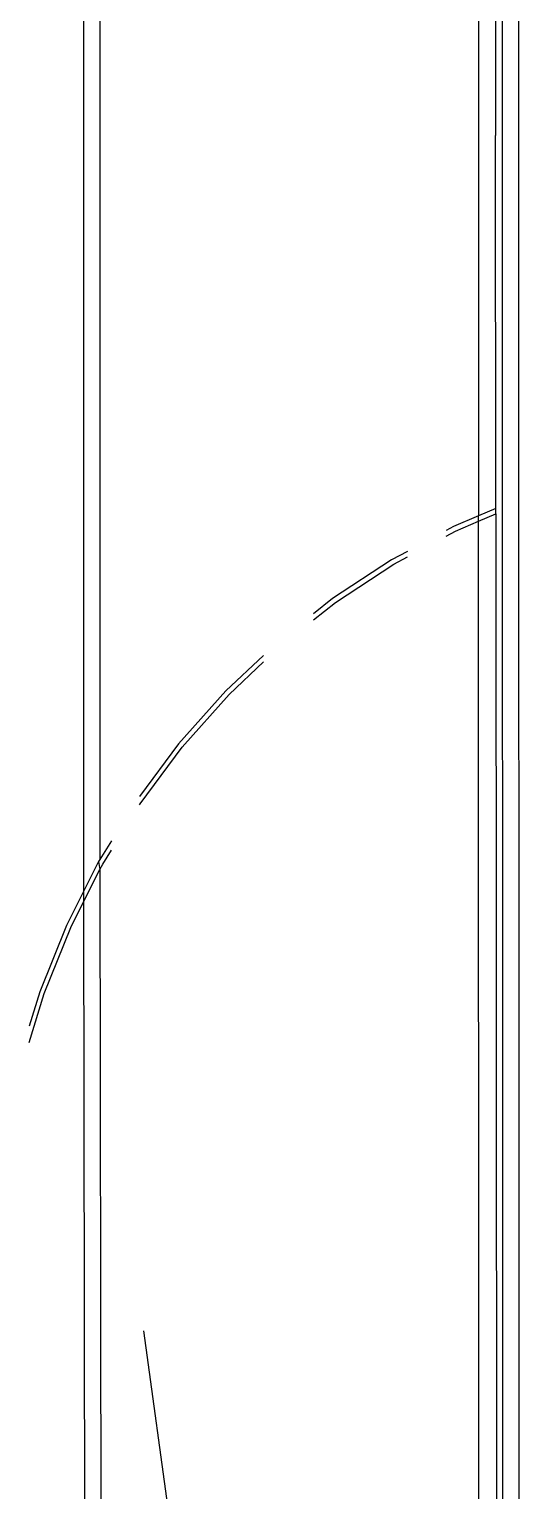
# Model space of a CAD drawing. Header units: millimetres. Extents: x -41292 to 298682, y -22072 to 33155.
# Drawn here: x 30591.21 to 30606.78, y -11017.3 to -10970.84 of the extents above; entities that cross this region are included whole.
import ezdxf

# ---------------------------------------------------------------- set-up
doc = ezdxf.new("R2010")
doc.units = ezdxf.units.MM

# ---------------------------------------------------------------- blocks, each defined once
blk = doc.blocks.new('rmfnasesx')
for p, q in [((58068.772, 5004.761), (58068.774, 4526.12)), ((58056.177, 4996.271), (58056.213, 4514.186)), ((58056.695, 4996.271), (58056.73, 4515.195)), ((58069.31, 4996.264), (58069.313, 4538.642)), ((58069.466, 4996.263), (58069.534, 4493.221)), ((58069.983, 4996.263), (58070.052, 4493.224)), ((58069.313, 4538.642), (58069.316, 4538.21)), ((58069.32, 4526.353), (58069.316, 4538.21)), ((58068.774, 4526.12), (58067.973, 4525.778)), ((58069.32, 4526.353), (58068.774, 4526.12)), ((58068.774, 4525.952), (58069.32, 4526.186)), ((58068.774, 4525.952), (58068.774, 4526.12)), ((58069.32, 4526.186), (58069.32, 4526.353)), ((58069.32, 4526.186), (58069.353, 4478.074)), ((58067.973, 4525.778), (58067.742, 4525.654)), ((58067.742, 4525.479), (58068.037, 4525.638)), ((58068.037, 4525.638), (58068.774, 4525.952)), ((58068.786, 4492.309), (58068.774, 4525.952)), ((58066.004, 4524.722), (58064.132, 4523.494)), ((58066.51, 4524.993), (58066.004, 4524.722)), ((58066.079, 4524.588), (58066.511, 4524.819)), ((58064.219, 4523.367), (58066.079, 4524.588)), ((58064.132, 4523.494), (58063.521, 4523.011)), ((58063.522, 4522.816), (58064.219, 4523.367)), ((58061.93, 4521.687), (58060.735, 4520.558)), ((58060.841, 4520.448), (58061.931, 4521.477)), ((58060.735, 4520.558), (58059.235, 4518.871)), ((58059.351, 4518.771), (58060.841, 4520.448)), ((58059.235, 4518.871), (58057.988, 4517.197)), ((58058.007, 4516.968), (58059.351, 4518.771)), ((58057.988, 4516.938), (58058.007, 4516.968)), ((58057.097, 4515.787), (58056.73, 4515.195)), ((58056.82, 4515.052), (58057.097, 4515.5)), ((58056.69, 4515.13), (58056.213, 4514.186)), ((58056.214, 4513.851), (58056.731, 4514.876)), ((58056.73, 4515.195), (58056.69, 4515.13)), ((58056.69, 4515.13), (58056.731, 4514.876)), ((58056.731, 4514.876), (58056.82, 4515.052)), ((58056.731, 4514.876), (58056.763, 4493.161)), ((58056.213, 4514.186), (58055.666, 4513.101)), ((58056.213, 4514.186), (58056.214, 4513.851)), ((58055.803, 4513.036), (58056.214, 4513.851)), ((58056.214, 4513.851), (58056.245, 4493.159)), ((58055.666, 4513.101), (58054.816, 4510.988)), ((58054.958, 4510.936), (58055.803, 4513.036)), ((58054.483, 4509.385), (58054.958, 4510.936)), ((58054.816, 4510.988), (58054.485, 4509.905)), ((58060.346, 4484.159), (58058.127, 4500.214))]:
    blk.add_line(p, q)

msp = doc.modelspace()

# ---------------------------------------------------------------- block references
msp.add_blockref('rmfnasesx', (-27463.272, -15512.431))

doc.saveas('drawing.dxf')
